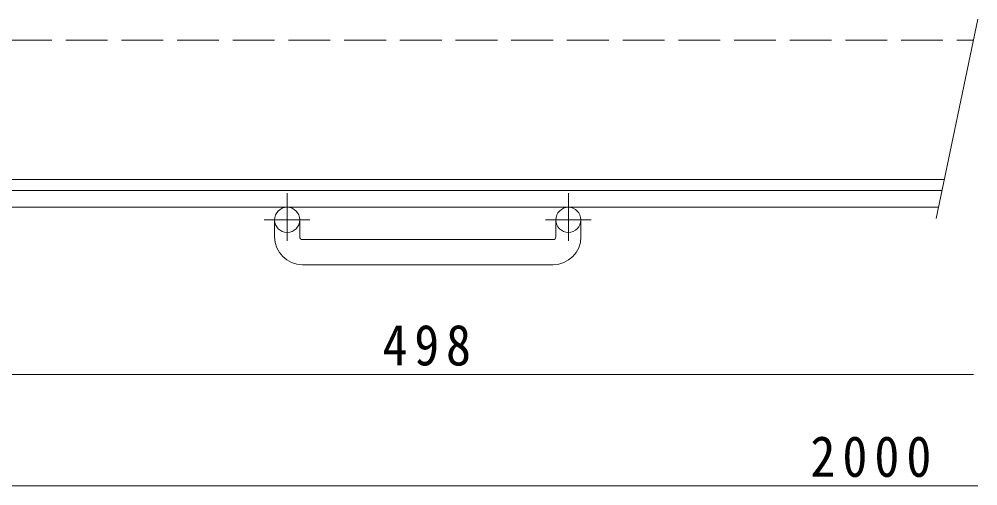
# Model space of a CAD drawing. Units: millimetres at full size, sheet at 1:5; details may follow other scales. Extents: x -790 to 902, y -691 to 651.
# Drawn here: x -167.2 to 177.1, y -158.8 to 8.8 of the extents above; entities that cross this region are included whole.
import ezdxf

# ---------------------------------------------------------------- set-up
doc = ezdxf.new("R2010")
doc.units = ezdxf.units.MM
doc.header["$LTSCALE"] = 5
doc.linetypes.add('CHAIN1', pattern=[8, 5, -1, 1, -1])
doc.linetypes.add('DASHED3', pattern=[4, 3, -1])
for name, color, linetype, lineweight in [('E-1', 2, 'Continuous', 9), ('E-2', 3, 'Continuous', 9), ('E-4', 7, 'Continuous', 9)]:
    doc.layers.add(name, color=color, linetype=linetype, lineweight=lineweight)
doc.styles.add('ＭＳ ゴシック', font='')
doc.styles.get('ＭＳ ゴシック').set_extended_font_data('MS Gothic')

msp = doc.modelspace()

# ---------------------------------------------------------------- linework, layer by layer
at = {"layer": 'E-1'}
for p, q in [((177.124, 8.812), (162.107, -62.761)), ((-770.434, -52.751), (164.207, -52.751)), ((-770.434, -58.751), (162.948, -58.751)), ((-75.434, -69.351), (-75.434, -63.251)), ((-66.435, -69.351), (-66.435, -63.251)), ((25.565, -69.351), (25.565, -63.251)), ((34.565, -69.351), (34.565, -63.251)), ((-65.434, -70.351), (24.565, -70.351)), ((24.565, -79.351), (-65.434, -79.351))]:
    msp.add_line(p, q, dxfattribs=at)
at = {"layer": 'E-1', "linetype": 'DASHED3'}
msp.add_line((-770.434, 1.249), (175.538, 1.249), dxfattribs=at)
at = {"layer": 'E-1', "linetype": 'CHAIN1'}
for p, q in [((-70.935, -53.644), (-70.935, -70.741)), ((30.066, -53.644), (30.066, -70.741)), ((-62.772, -63.251), (-79.179, -63.251)), ((38.229, -63.251), (21.822, -63.251))]:
    msp.add_line(p, q, dxfattribs=at)
at = {"layer": 'E-1'}
for centre in [(-70.935, -63.251), (30.065, -63.251)]:
    msp.add_circle(centre, 4.5, dxfattribs=at)
for centre, radius, start, end in [((-65.434, -69.351), 10, 180, 270), ((-65.434, -69.351), 1, 180, 270), ((24.565, -69.351), 10, 270, 0), ((24.565, -69.351), 1, 270, 0)]:
    msp.add_arc(centre, radius, start, end, dxfattribs=at)
at = {"layer": 'E-2'}
msp.add_line((-269.435, -48.751), (165.198, -48.751), dxfattribs=at)
at = {"layer": 'E-4'}
for p, q in [((-269.435, -118.751), (175.538, -118.751)), ((-770.434, -158.751), (177.124, -158.751))]:
    msp.add_line(p, q, dxfattribs=at)

# ---------------------------------------------------------------- texts
at = {"layer": 'E-4', "color": 2, "char_height": 14.66, "attachment_point": 7, "style": 'ＭＳ ゴシック'}
for s, insert in [('\\T1.27;\\W0.9;498', (-36.685, -115.751)), ('\\T1.28;\\W0.9;2000', (116.997, -155.751))]:
    msp.add_mtext(s, dxfattribs=dict(at, insert=insert))

doc.saveas('drawing.dxf')
